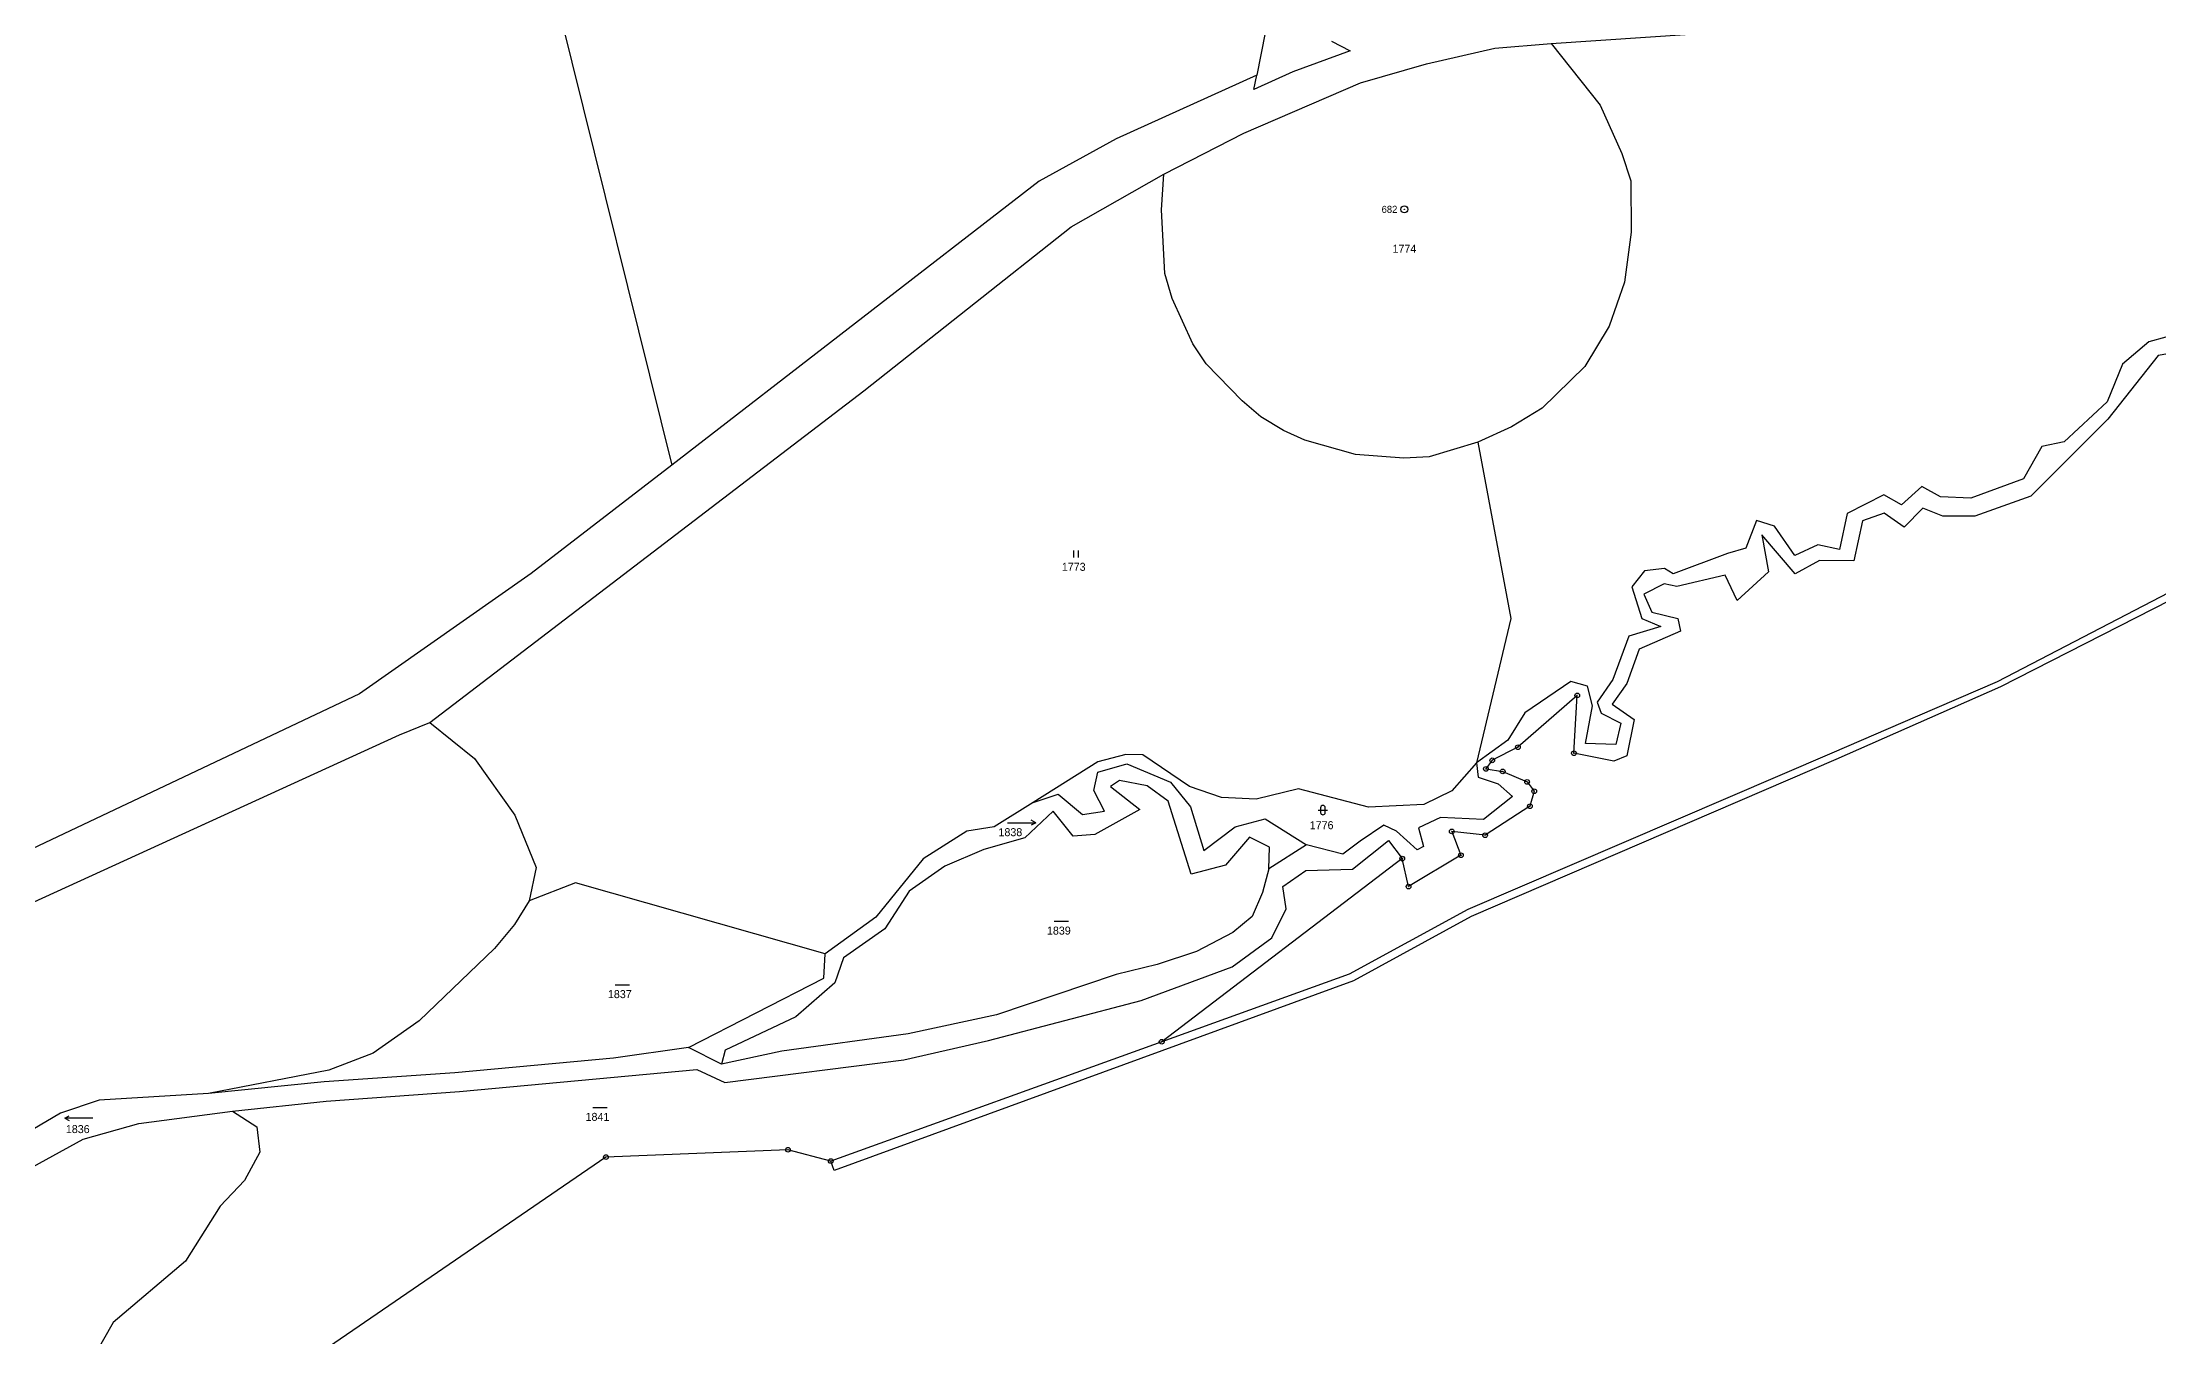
# Model space of a CAD drawing. Extents: x -820725 to -814908, y -1038210 to -1035296.
# Drawn here: x -815647.8 to -815198.1, y -1037111.7 to -1036836.6 of the extents above; entities that cross this region are included whole.
import ezdxf
from ezdxf.enums import TextEntityAlignment as Align

# ---------------------------------------------------------------- set-up
doc = ezdxf.new("R2010")
doc.units = 0
doc.header["$MEASUREMENT"] = 0
doc.linetypes.add('0_203_2', pattern=[0])
for name, color, linetype in [('101', 1, 'CONTINUOUS'), ('1016', 1, 'CONTINUOUS'), ('105', 1, 'CONTINUOUS'), ('18', 1, 'CONTINUOUS'), ('20300', 1, 'CONTINUOUS'), ('20302', 1, 'CONTINUOUS'), ('21900', 1, 'CONTINUOUS'), ('306', 1, 'CONTINUOUS'), ('316', 1, 'CONTINUOUS'), ('802', 1, 'CONTINUOUS'), ('804', 1, 'CONTINUOUS')]:
    doc.layers.add(name, color=color, linetype=linetype)

# ---------------------------------------------------------------- blocks, each defined once
blk = doc.blocks.new('8_02$6')
at = {"layer": '802', "color": 255, "linetype": 'Continuous'}
for p, q in [((3.02, -0.01), (2.04, 0.49)), ((-2.98, -0.01), (3.02, -0.01)), ((3.02, -0.01), (2.04, -0.51))]:
    blk.add_line(p, q, dxfattribs=at)
blk = doc.blocks.new('8_04$7')
at = {"layer": '804', "color": 255, "linetype": 'Continuous'}
blk.add_line((-1.5, 0), (1.5, 0), dxfattribs=at)
blk = doc.blocks.new('3_06$2')
at = {"layer": '306', "color": 255, "linetype": 'Continuous'}
for p, q in [((-0.51, 0), (-0.51, 1.5)), ((0.49, 0), (0.49, 1.5))]:
    blk.add_line(p, q, dxfattribs=at)
blk = doc.blocks.new('3_16$4')
at = {"layer": '316', "color": 255, "linetype": 'Continuous'}
for p, q in [((-1, 1), (1, 1)), ((-0.5, 1.5), (-0.5, 0.5)), ((0.5, 0.5), (0.5, 1.5))]:
    blk.add_line(p, q, dxfattribs=at)
for centre, start, end in [((0, 1.5), 0, 180), ((0, 0.5), 180, 359.9879)]:
    blk.add_arc(centre, 0.5, start, end, dxfattribs=at)
blk = doc.blocks.new('1_01$12')
at = {"layer": '101', "color": 3, "linetype": 'Continuous'}
for radius in [0.75, 0.03]:
    blk.add_circle((0, 0), radius, dxfattribs=at)
blk = doc.blocks.new('1_05$13')
at = {"layer": '105', "color": 3, "linetype": 'Continuous'}
for radius in [0.5, 0.0303]:
    blk.add_circle((0, 0), radius, dxfattribs=at)

msp = doc.modelspace()

# ---------------------------------------------------------------- linework, layer by layer
at = {"layer": '20300', "color": 3, "linetype": 'Continuous'}
for p, q in [((-815480.28, -1037074.37), (-815489.38, -1037071.96)), ((-815479.55, -1037076.41), (-815480.28, -1037074.37))]:
    msp.add_line(p, q, dxfattribs=at)
at = {"layer": '20302', "color": 3, "linetype": '0_203_2'}
for p, q in [((-815165.57, -1036939.82), (-815231.73, -1036973.6)), ((-815231.73, -1036973.6), (-815266.77, -1036989.03)), ((-815266.77, -1036989.03), (-815344.24, -1037022.4)), ((-815344.24, -1037022.4), (-815369.24, -1037036.08)), ((-815369.24, -1037036.08), (-815479.55, -1037076.41)), ((-815528.05, -1037073.53), (-815590.83, -1037116.55)), ((-815489.38, -1037071.96), (-815528.05, -1037073.53))]:
    msp.add_line(p, q, dxfattribs=at)
at = {"layer": '21900', "color": 3, "linetype": 'Continuous'}
for p, q in [((-815373.89, -1036836.35), (-815369.95, -1036838.42)), ((-815390.37, -1036846.59), (-815389.78, -1036843.6)), ((-815358.85, -1037010.1), (-815409.97, -1037049.03)), ((-815379.23, -1037007.17), (-815387.17, -1037012.26)), ((-815503.46, -1037053.76), (-815510.53, -1037050.23)), ((-815409.97, -1037049.03), (-815480.28, -1037074.37))]:
    msp.add_line(p, q, dxfattribs=at)
for points in [[(-815505.34, -1036507.35), (-815497.49, -1036511.12), (-815466.65, -1036561.6), (-815463.67, -1036568.28), (-815454.1, -1036600.2), (-815411.59, -1036678.63), (-815392.74, -1036696.92), (-815387.87, -1036704.97), (-815364.45, -1036784.7), (-815367.04, -1036796.67), (-815384.32, -1036815.78), (-815389.78, -1036843.6)], [(-815608.41, -1036546), (-815561.25, -1036736.24), (-815514.08, -1036926.47)], [(-815327.23, -1036836.82), (-815248.14, -1036831.52), (-815204.14, -1036823.3), (-815100.25, -1036793.99), (-815080.34, -1036788.95), (-815064.88, -1036787.45), (-815039.91, -1036785.94), (-814983.3, -1036792.11), (-814930.18, -1036804.09)], [(-815409.52, -1036864.6), (-815392.49, -1036855.9), (-815367.75, -1036845.19), (-815353.74, -1036841.14), (-815339.21, -1036837.82), (-815327.23, -1036836.82)], [(-815369.95, -1036838.42), (-815382.14, -1036842.89), (-815390.37, -1036846.59)], [(-815327.23, -1036836.82), (-815316.83, -1036849.93), (-815312.23, -1036860.2), (-815310.26, -1036866.01), (-815310.23, -1036876.92), (-815311.62, -1036887.54), (-815314.91, -1036896.91), (-815320.05, -1036905.46), (-815329.1, -1036914.37), (-815335.66, -1036918.29), (-815342.8, -1036921.54)], [(-815389.78, -1036843.6), (-815419.63, -1036857.09), (-815435.99, -1036866.13), (-815514.08, -1036926.47)], [(-815565.48, -1036981.18), (-815473.25, -1036910.65), (-815429.21, -1036875.78), (-815409.52, -1036864.6)], [(-815342.8, -1036921.54), (-815353.17, -1036924.7), (-815358.54, -1036924.98), (-815368.78, -1036924.22), (-815379.54, -1036921.12), (-815384.1, -1036919.1), (-815388.94, -1036916.19), (-815392.89, -1036912.78), (-815400.49, -1036904.92), (-815403.32, -1036900.65), (-815407.72, -1036891.05), (-815409.32, -1036885.75), (-815410.02, -1036872.21), (-815409.52, -1036864.6)], [(-815189.41, -1036897.3), (-815200.22, -1036900.22), (-815205.81, -1036904.99), (-815209.06, -1036912.98), (-815218.22, -1036921.48), (-815222.96, -1036922.51), (-815226.83, -1036929.36), (-815238.04, -1036933.51), (-815244.48, -1036933.21), (-815248.49, -1036931.03), (-815252.75, -1036934.92), (-815256.56, -1036932.77), (-815264.34, -1036936.72), (-815265.95, -1036944.37), (-815270.56, -1036943.41), (-815275.48, -1036945.68), (-815279.8, -1036939.44), (-815283.59, -1036938.19), (-815285.89, -1036944.14), (-815289.75, -1036945.23), (-815301.28, -1036949.58), (-815303.11, -1036948.45), (-815307.4, -1036948.9), (-815310.09, -1036952.32), (-815307.98, -1036959.07), (-815303.92, -1036960.76), (-815310.69, -1036962.79), (-815314.09, -1036972.05), (-815317.45, -1036976.86), (-815316.62, -1036979.19), (-815312.42, -1036981.33), (-815313.45, -1036985.86), (-815319.89, -1036985.61), (-815318.46, -1036977.63), (-815319.49, -1036973.42), (-815323.01, -1036972.48), (-815332.84, -1036979.13), (-815336.41, -1036984.92), (-815343.07, -1036989.76)], [(-815187.6, -1036901.29), (-815198.24, -1036903.12), (-815208.94, -1036916.69), (-815225.34, -1036933.08), (-815237.21, -1036937.28), (-815243.99, -1036937.27), (-815248.27, -1036935.63), (-815252.21, -1036939.66), (-815256.48, -1036936.68), (-815261.05, -1036938.31), (-815262.92, -1036946.81), (-815270.22, -1036946.72), (-815275.4, -1036949.55), (-815282.48, -1036941.3), (-815281.07, -1036949.13), (-815287.67, -1036955.24), (-815290.24, -1036949.85), (-815300.5, -1036952.27), (-815303.2, -1036951.68), (-815307.5, -1036953.85), (-815305.86, -1036957.73), (-815300.34, -1036959.06), (-815299.71, -1036961.75), (-815308.51, -1036965.58), (-815311.16, -1036972.84), (-815314.26, -1036977.25), (-815309.56, -1036980.55), (-815311.14, -1036988.23), (-815313.93, -1036989.35), (-815322.37, -1036987.69), (-815321.67, -1036975.42), (-815334.28, -1036986.41), (-815339.73, -1036989.2), (-815341.07, -1036991.02), (-815337.52, -1036991.57), (-815332.32, -1036993.8), (-815330.83, -1036995.76), (-815331.73, -1036998.95), (-815341.25, -1037005.11), (-815348.34, -1037004.32), (-815346.39, -1037009.38), (-815357.52, -1037016.02), (-815358.85, -1037010.1)], [(-815006.7, -1036903.92), (-815013.78, -1036904.23), (-815034.12, -1036909.78), (-815081.18, -1036914.8), (-815121.89, -1036923.74), (-815150.67, -1036933.55), (-815170.45, -1036940.28), (-815232.43, -1036972.49), (-815249.35, -1036979.78), (-815267.59, -1036987.67), (-815344.94, -1037020.94), (-815370.13, -1037034.67), (-815409.97, -1037049.03)], [(-815342.8, -1036921.54), (-815335.77, -1036959.03), (-815343.07, -1036989.76)], [(-815514.08, -1036926.47), (-815543.9, -1036949.51), (-815580.43, -1036975.06), (-815659.28, -1037012.42)], [(-815731.71, -1037047.07), (-815702.38, -1037038.92), (-815655.28, -1037021.89), (-815571.88, -1036983.78), (-815565.48, -1036981.18)], [(-815565.48, -1036981.18), (-815555.98, -1036988.8), (-815547.41, -1037000.83), (-815542.86, -1037011.99), (-815544.37, -1037019.07)], [(-815343.07, -1036989.76), (-815348.32, -1036995.68), (-815354.28, -1036998.58), (-815366.05, -1036999.16), (-815380.88, -1036995.25), (-815389.91, -1036997.47), (-815397.28, -1036997.13), (-815404.04, -1036994.77), (-815414.01, -1036988.02), (-815417.62, -1036987.97), (-815423.56, -1036989.53), (-815437.3, -1036998.16)], [(-815437.3, -1036998.16), (-815431.93, -1036996.4), (-815426.82, -1037000.73), (-815422.09, -1037000.01), (-815424.41, -1036995.59), (-815423.51, -1036991.73), (-815417.36, -1036989.96), (-815408.11, -1036993.87), (-815403.86, -1036999.1), (-815400.98, -1037008.38), (-815394.37, -1037003.31), (-815387.99, -1037001.61), (-815379.23, -1037007.17)], [(-815343.07, -1036989.76), (-815342.71, -1036992.81), (-815338.49, -1036994.23), (-815335.42, -1036996.87), (-815341.57, -1037001.81), (-815350.72, -1037001.37), (-815355.42, -1037003.58), (-815354.32, -1037007.49), (-815355.68, -1037008.2), (-815360.05, -1037004.24), (-815362.75, -1037002.96), (-815367.82, -1037006.4), (-815371.46, -1037009.15), (-815379.23, -1037007.17)], [(-815387.17, -1037012.26), (-815387.08, -1037007.66), (-815391.34, -1037005.55), (-815396.38, -1037011.47), (-815403.71, -1037013.42), (-815408.61, -1036997.86), (-815413.04, -1036994.59), (-815418.93, -1036993.49), (-815420.82, -1036994.77), (-815414.64, -1036999.63), (-815424.15, -1037004.93), (-815428.77, -1037005.3), (-815433.03, -1037000.03), (-815439.08, -1037005.64), (-815447.74, -1037008.17), (-815456.01, -1037011.67), (-815463.62, -1037016.98), (-815468.79, -1037025.02), (-815477.56, -1037031.21), (-815479.38, -1037036.51), (-815487.71, -1037043.75), (-815502.71, -1037050.81), (-815503.46, -1037053.76)], [(-815437.3, -1036998.16), (-815445.59, -1037003.37), (-815451.39, -1037004.24), (-815460.65, -1037010.16), (-815470.68, -1037022.53), (-815481.5, -1037030.32)], [(-815607.38, -1037063.74), (-815587.49, -1037061.62), (-815559.16, -1037059.59), (-815508.72, -1037054.92), (-815502.77, -1037057.66), (-815464.76, -1037052.89), (-815446.78, -1037048.73), (-815414.34, -1037040.24), (-815394.97, -1037033.1), (-815386.59, -1037026.93), (-815383.51, -1037020.76), (-815384.21, -1037016), (-815379.35, -1037012.6), (-815369.43, -1037012.31), (-815361.78, -1037006.25), (-815358.85, -1037010.1)], [(-815387.17, -1037012.26), (-815388.52, -1037017.3), (-815390.78, -1037022.37), (-815394.82, -1037025.81), (-815402.6, -1037029.86), (-815410.94, -1037032.63), (-815419.64, -1037034.72), (-815445.07, -1037043.29), (-815463.83, -1037047.3), (-815490.7, -1037051.03), (-815503.46, -1037053.76)], [(-815544.37, -1037019.07), (-815547.44, -1037024.08), (-815551.75, -1037029.2), (-815567.75, -1037044.54), (-815577.53, -1037051.41), (-815586.9, -1037055.09), (-815612.5, -1037060.01)], [(-815481.5, -1037030.32), (-815534.51, -1037015.26), (-815544.37, -1037019.07)], [(-815510.53, -1037050.23), (-815481.72, -1037035.51), (-815481.5, -1037030.32)], [(-815510.53, -1037050.23), (-815526.47, -1037052.5), (-815560.17, -1037055.63), (-815587.91, -1037057.56), (-815612.5, -1037060.01)], [(-815612.5, -1037060.01), (-815635.73, -1037061.43), (-815643.91, -1037064.22), (-815695.03, -1037094.34), (-815700.17, -1037097.62), (-815710.34, -1037105), (-815721.46, -1037117.56)], [(-816030.35, -1037529.66), (-816026.11, -1037522.68), (-816005.05, -1037486.03), (-816000.61, -1037479.86), (-815979.45, -1037445.43), (-815945.51, -1037403.27), (-815830.67, -1037262.01), (-815714.45, -1037118.84), (-815707.41, -1037111.02), (-815693.67, -1037100.96), (-815672.05, -1037087.8), (-815639.13, -1037069.7), (-815627.32, -1037066.38), (-815607.38, -1037063.74)], [(-815607.38, -1037063.74), (-815602.2, -1037067.12), (-815601.58, -1037072.47), (-815604.83, -1037078.52), (-815609.98, -1037083.93), (-815617.4, -1037095.64), (-815632.78, -1037108.68), (-815644.19, -1037128.91)]]:
    msp.add_lwpolyline(points, dxfattribs=at)

# ---------------------------------------------------------------- block references
at = {"layer": '101', "color": 0, "linetype": 'ByBlock'}
msp.add_blockref('1_01$12', (-815358.4, -1036872.09), dxfattribs=at)
at = {"layer": '105', "color": 0, "linetype": 'ByBlock'}
for p in [(-815321.67, -1036975.42), (-815334.28, -1036986.41), (-815322.37, -1036987.69), (-815341.07, -1036991.02), (-815339.73, -1036989.2), (-815337.52, -1036991.57), (-815332.32, -1036993.8), (-815330.83, -1036995.76), (-815331.73, -1036998.95), (-815348.34, -1037004.32), (-815341.25, -1037005.11), (-815358.85, -1037010.1), (-815346.39, -1037009.38), (-815357.52, -1037016.02), (-815409.97, -1037049.03), (-815528.05, -1037073.53), (-815489.38, -1037071.96), (-815480.28, -1037074.37)]:
    msp.add_blockref('1_05$13', p, dxfattribs=at)
at = {"layer": '306', "color": 0, "linetype": 'ByBlock'}
msp.add_blockref('3_06$2', (-815428.13, -1036946.07), dxfattribs=at)
at = {"layer": '316', "color": 0, "linetype": 'ByBlock'}
msp.add_blockref('3_16$4', (-815375.71, -1037000.78), dxfattribs=at)
at = {"layer": '802', "color": 0, "linetype": 'ByBlock'}
msp.add_blockref('8_02$6', (-815439.76, -1037002.44), dxfattribs=at)
at = {"layer": '802', "color": 0, "linetype": 'ByBlock', "rotation": 180}
msp.add_blockref('8_02$6', (-815640.02, -1037065.26), dxfattribs=at)
at = {"layer": '804', "color": 0, "linetype": 'ByBlock'}
for p in [(-815431.28, -1037023.39), (-815524.56, -1037036.89), (-815529.31, -1037062.98)]:
    msp.add_blockref('8_04$7', p, dxfattribs=at)

# ---------------------------------------------------------------- texts
at = {"layer": '1016', "color": 174, "linetype": 'Continuous'}
msp.add_text('682', height=1.5, dxfattribs=at).set_placement((-815359.9, -1036872.09), align=Align.MIDDLE_RIGHT)
at = {"layer": '18', "color": 255, "linetype": 'Continuous'}
for s, p in [('1774', (-815358.4, -1036880.46)), ('1773', (-815428.66, -1036948.07)), ('1838', (-815442.12, -1037004.47)), ('1776', (-815375.99, -1037002.99)), ('1839', (-815431.82, -1037025.39)), ('1837', (-815525.1, -1037038.89)), ('1841', (-815529.85, -1037064.98)), ('1836', (-815640.27, -1037067.58))]:
    msp.add_text(s, height=1.7, dxfattribs=at).set_placement(p, align=Align.MIDDLE_CENTER)

doc.saveas('drawing.dxf')
